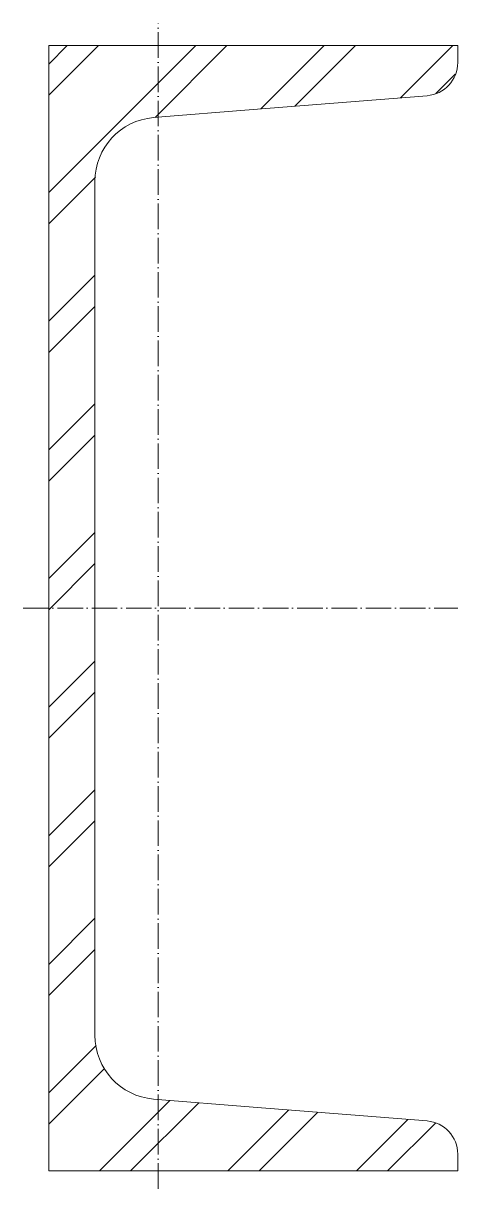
# Model space of a CAD drawing. Header units: metres. Extents: x -5 to 80, y -113 to 114.
import ezdxf

# ---------------------------------------------------------------- set-up
doc = ezdxf.new("R2010")
doc.units = ezdxf.units.M
doc.linetypes.add('MV_hartlijn_staal', pattern=[6.6, 5, -0.8, 0, -0.8])
doc.layers.add('A-DETL-GENF', color=92, linetype='Continuous', lineweight=18)

# ---------------------------------------------------------------- blocks, each defined once
blk = doc.blocks.new('28 Staalprofielen-UNP-2d - UNP220-4451297-00_0 Basismaterialen')
at = {"layer": 'A-DETL-GENF', "lineweight": 13}
h = blk.add_hatch(dxfattribs=at)
h.set_pattern_fill('FP_278', color=256, style=0, pattern_type=2)
h.set_pattern_definition([(225, (-2950.222, -1869.265), (12.57236, -12.57236), []), (225, (-2950.222, -1888.315), (12.57236, -12.57236), [])])
h.paths.add_polyline_path([(80, 110), (0, 110), (0, -110), (80, -110), (80, -106.7), (79.8, -105.1), (79.21, -103.6), (78.28, -102.29), (77.04, -101.25), (75.6, -100.55), (74.02, -100.22), (20.5, -95.94), (17.47, -95.31), (14.68, -93.96), (12.32, -91.96), (10.51, -89.44), (9.38, -86.55), (9, -83.48), (9, 83.48), (9.38, 86.55), (10.51, 89.44), (12.32, 91.96), (14.68, 93.96), (17.47, 95.31), (20.5, 95.94), (74.02, 100.22), (75.6, 100.55), (77.04, 101.25), (78.28, 102.29), (79.21, 103.6), (79.8, 105.1), (80, 106.7)])
at = {"layer": 'A-DETL-GENF', "linetype": 'MV_hartlijn_staal', "lineweight": 13}
for p, q in [((21.4, -113.46), (21.4, 114.37)), ((-5, 0), (80, 0))]:
    blk.add_line(p, q, dxfattribs=at)
at = {"layer": 'A-DETL-GENF'}
for p, q in [((80, 110), (0, 110)), ((0, 110), (0, -110)), ((80, 106.7), (80, 110)), ((40, 97.5), (74.02, 100.22)), ((20.5, 95.94), (40, 97.5)), ((9, -83.48), (9, 83.48)), ((40, -97.5), (20.5, -95.94)), ((74.02, -100.22), (40, -97.5)), ((80, -110), (80, -106.7)), ((0, -110), (80, -110))]:
    blk.add_line(p, q, dxfattribs=at)
for centre, radius, start, end in [((73.5, 106.7), 6.5, 274.5739, 0), ((21.5, 83.48), 12.5, 94.5739, 180), ((21.5, -83.48), 12.5, 180, 265.4261), ((73.5, -106.7), 6.5, 360, 85.4261)]:
    blk.add_arc(centre, radius, start, end, dxfattribs=at)

msp = doc.modelspace()

# ---------------------------------------------------------------- block references
msp.add_blockref('28 Staalprofielen-UNP-2d - UNP220-4451297-00_0 Basismaterialen', (0, 0))

doc.saveas('drawing.dxf')
